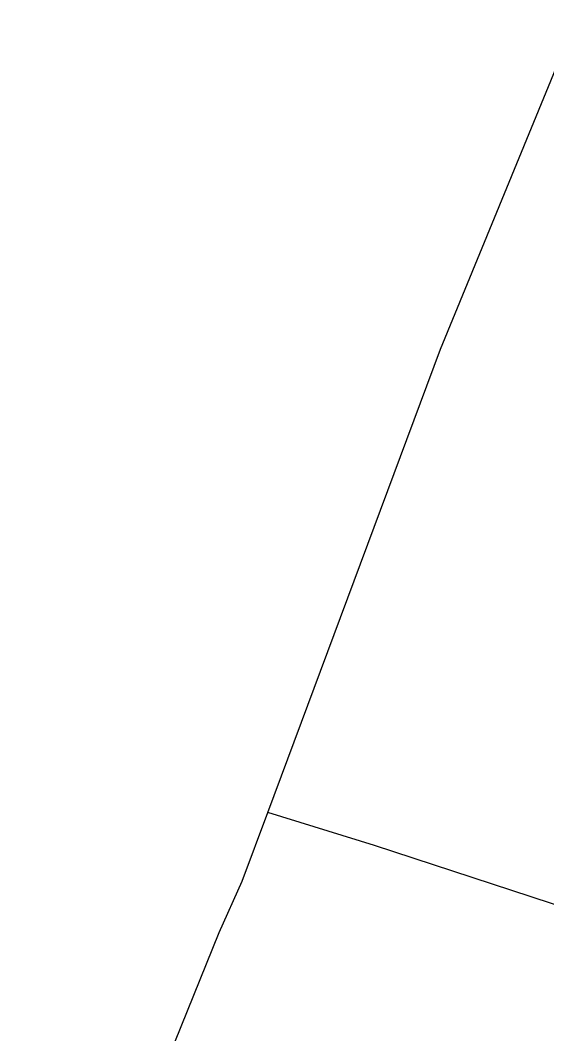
# Model space of a CAD drawing. Header units: metres. Extents: x 291974 to 293244, y 2020596 to 2023640.
# Drawn here: x 292013 to 292150.5, y 2021513.7 to 2021778.3 of the extents above; entities that cross this region are included whole.
import ezdxf

# ---------------------------------------------------------------- set-up
doc = ezdxf.new("R2010")
doc.units = ezdxf.units.M
doc.header["$MEASUREMENT"] = 0
doc.layers.add('POLY_PARCEL', color=6, linetype='Continuous')
doc.layers.add('V_BOUND_LINE', color=7, linetype='Continuous')

msp = doc.modelspace()

# ---------------------------------------------------------------- linework, layer by layer
at = {"layer": 'POLY_PARCEL'}
for p, q in [((292105.33, 2021563.08), (292077.52, 2021571.68)), ((292163.79, 2021543.85), (292105.33, 2021563.08))]:
    msp.add_line(p, q, dxfattribs=at)
at = {"layer": 'V_BOUND_LINE'}
for p, q in [((292122.58, 2021692.52), (292157.77, 2021778.33)), ((292077.52, 2021571.68), (292122.58, 2021692.52)), ((292070.8, 2021553.79), (292077.52, 2021571.68)), ((292064.87, 2021540.37), (292070.8, 2021553.79)), ((292012.98, 2021412.5), (292064.87, 2021540.37))]:
    msp.add_line(p, q, dxfattribs=at)

doc.saveas('drawing.dxf')
